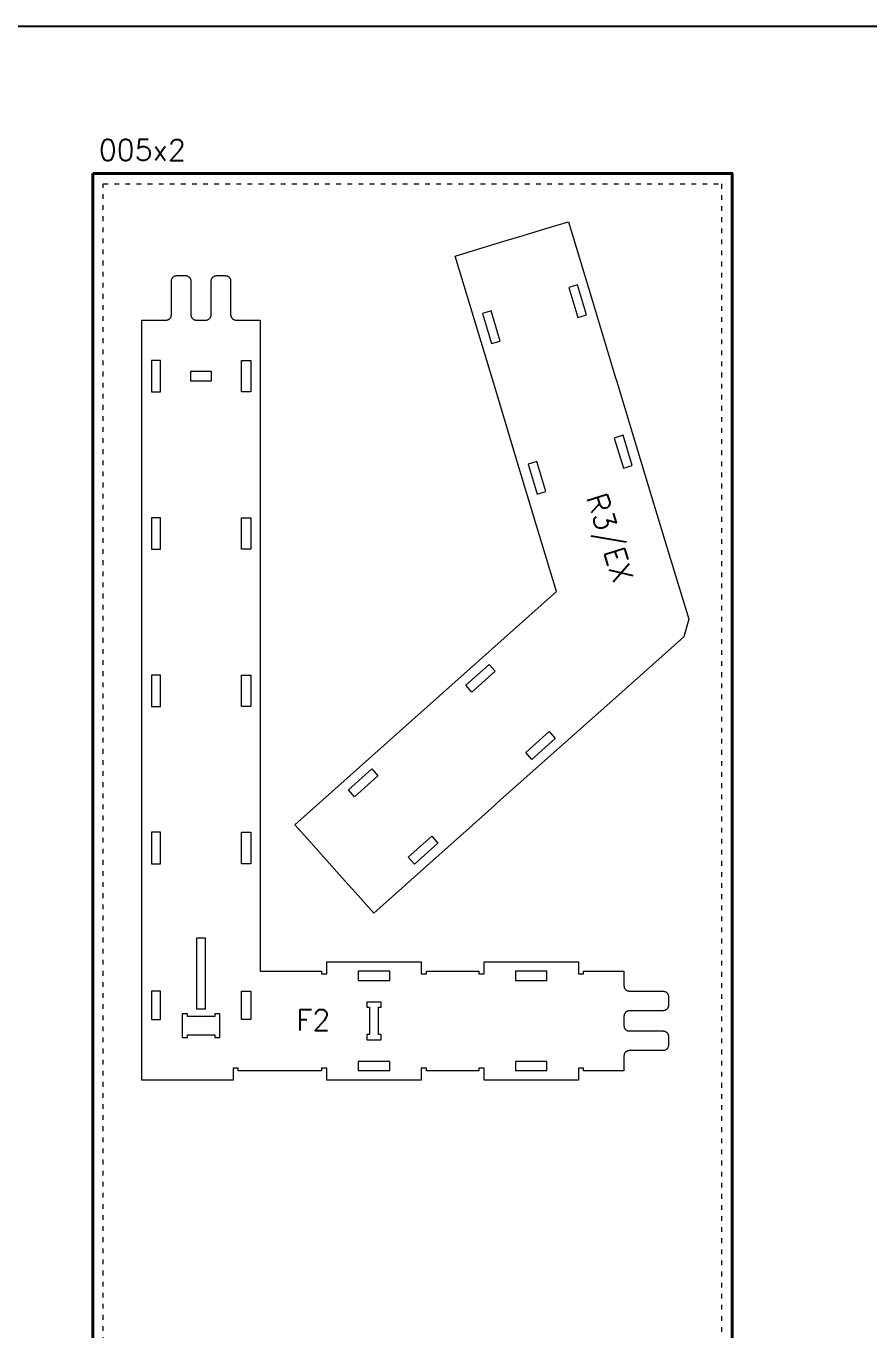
# Model space of a CAD drawing. Header units: millimetres. Extents: x 481 to 28351, y -1147 to 6765.
# Drawn here: x 8284 to 9893, y 4277 to 6765 of the extents above; entities that cross this region are included whole.
import ezdxf

# ---------------------------------------------------------------- set-up
doc = ezdxf.new("R2010")
doc.units = ezdxf.units.MM
doc.linetypes.add('DGN Style 5', pattern=[21.175771, 9.07533, -12.10044])
for name, color, linetype, lineweight in [('0_NOPRINT_TOLERANCE', 7, 'DGN Style 5', 0), ('BOARD_18MM_BIRCH-PLY', 73, 'Continuous', 40), ('CUTOUT_18MM_INSIDE', 151, 'Continuous', 0), ('CUTOUT_18MM_OUTSIDE', 201, 'Continuous', 0)]:
    doc.layers.add(name, color=color, linetype=linetype, lineweight=lineweight)
doc.layers.add('0_SHEET_BIRCHPLY_2440X1220', color=1, linetype='Continuous')
doc.layers.add('1_ANYTOOL_1MMDEEP_INSIDE', color=2, linetype='Continuous')
doc.styles.get("Standard").update_dxf_attribs({"font": 'romans.shx', "bigfont": 'hztxt.shx'})

msp = doc.modelspace()

# ---------------------------------------------------------------- linework, layer by layer
msp.add_lwpolyline([(480.7, 6764.9), (28350.7, 6764.9), (28350.7, 2878.4), (480.7, 2878.4)], close=True)
at = {"layer": '0_NOPRINT_TOLERANCE'}
msp.add_lwpolyline([(8431.7, 6463.6), (9611.7, 6463.6), (9611.7, 4063.6), (8431.7, 4063.6)], close=True, dxfattribs=at)
msp.add_lwpolyline([(8431.7, 6463.6), (9611.7, 6463.6), (9611.7, 4063.6), (8431.7, 4063.6)], close=True, dxfattribs=at)
at = {"layer": 'BOARD_18MM_BIRCH-PLY'}
msp.add_lwpolyline([(8411.7, 6483.6), (9631.7, 6483.6), (9631.7, 4043.6), (8411.7, 4043.6), (8411.7, 6483.6)], dxfattribs=at)
at = {"layer": 'CUTOUT_18MM_INSIDE'}
for points in [[(9354, 6213.8), (9336.6, 6271.2), (9319.9, 6266.1), (9337.3, 6208.7), (9354, 6213.8)], [(9189.4, 6163.9), (9172, 6221.3), (9155.3, 6216.3), (9172.7, 6158.9), (9189.4, 6163.9)], [(8523.5, 6066.7), (8527.1, 6066.7), (8530.2, 6066.7), (8533.8, 6066.7), (8537.4, 6066.7), (8541, 6066.7), (8541, 6078.7), (8541, 6090.7), (8541, 6102.7), (8541, 6114.7), (8541, 6126.7), (8537.4, 6126.7), (8533.8, 6126.7), (8530.2, 6126.7), (8527.1, 6126.7), (8523.5, 6126.7), (8523.5, 6114.7), (8523.5, 6102.7), (8523.5, 6090.7), (8523.5, 6078.7)], [(8713, 6066.7), (8709.4, 6066.7), (8706.3, 6066.7), (8702.7, 6066.7), (8699.1, 6066.7), (8695.5, 6066.7), (8695.5, 6078.7), (8695.5, 6090.7), (8695.5, 6102.7), (8695.5, 6114.7), (8695.5, 6126.7), (8699.1, 6126.7), (8702.7, 6126.7), (8706.3, 6126.7), (8709.4, 6126.7), (8713, 6126.7), (8713, 6114.7), (8713, 6102.7), (8713, 6090.7), (8713, 6078.7)], [(8598.3, 6088), (8606.3, 6088), (8614.3, 6088), (8622.3, 6088), (8630.3, 6088), (8638.3, 6088), (8638.3, 6091.6), (8638.3, 6095.2), (8638.3, 6098.5), (8638.3, 6102.1), (8638.3, 6105.5), (8630.3, 6105.5), (8622.3, 6105.5), (8614.3, 6105.5), (8606.3, 6105.5), (8598.3, 6105.5), (8598.3, 6102.1), (8598.3, 6098.5), (8598.3, 6095.2), (8598.3, 6091.6)], [(9441, 5926.6), (9423.6, 5984), (9406.9, 5978.9), (9424.2, 5921.5), (9441, 5926.6)], [(9276.3, 5876.8), (9258.9, 5934.2), (9242.2, 5929.2), (9259.6, 5871.7), (9276.3, 5876.8)], [(8523.5, 5766.7), (8527.1, 5766.7), (8530.2, 5766.7), (8533.8, 5766.7), (8537.4, 5766.7), (8541, 5766.7), (8541, 5778.7), (8541, 5790.7), (8541, 5802.7), (8541, 5814.7), (8541, 5826.7), (8537.4, 5826.7), (8533.8, 5826.7), (8530.2, 5826.7), (8527.1, 5826.7), (8523.5, 5826.7), (8523.5, 5814.7), (8523.5, 5802.7), (8523.5, 5790.7), (8523.5, 5778.7)], [(8713, 5766.7), (8709.4, 5766.7), (8706.3, 5766.7), (8702.7, 5766.7), (8699.1, 5766.7), (8695.5, 5766.7), (8695.5, 5778.7), (8695.5, 5790.7), (8695.5, 5802.7), (8695.5, 5814.7), (8695.5, 5826.7), (8699.1, 5826.7), (8702.7, 5826.7), (8706.3, 5826.7), (8709.4, 5826.7), (8713, 5826.7), (8713, 5814.7), (8713, 5802.7), (8713, 5790.7), (8713, 5778.7)], [(8523.5, 5526.7), (8523.5, 5514.7), (8523.5, 5502.7), (8523.5, 5490.7), (8523.5, 5478.7), (8523.5, 5466.7), (8527.1, 5466.7), (8530.2, 5466.7), (8533.8, 5466.7), (8537.4, 5466.7), (8541, 5466.7), (8541, 5478.7), (8541, 5490.7), (8541, 5502.7), (8541, 5514.7), (8541, 5526.7), (8537.4, 5526.7), (8533.8, 5526.7), (8530.2, 5526.7), (8527.1, 5526.7)], [(8713, 5526.7), (8713, 5514.7), (8713, 5502.7), (8713, 5490.7), (8713, 5478.7), (8713, 5466.7), (8709.4, 5466.7), (8706.3, 5466.7), (8702.7, 5466.7), (8699.1, 5466.7), (8695.5, 5466.7), (8695.5, 5478.7), (8695.5, 5490.7), (8695.5, 5502.7), (8695.5, 5514.7), (8695.5, 5526.7), (8699.1, 5526.7), (8702.7, 5526.7), (8706.3, 5526.7), (8709.4, 5526.7)], [(9179.8, 5534), (9135, 5494), (9123.4, 5507.1), (9168.1, 5547), (9179.8, 5534)], [(9294.3, 5405.6), (9249.5, 5365.7), (9237.9, 5378.8), (9282.7, 5418.7), (9294.3, 5405.6)], [(8955.8, 5334.4), (8911, 5294.5), (8899.4, 5307.5), (8944.2, 5347.4), (8955.8, 5334.4)], [(8523.5, 5166.7), (8527.1, 5166.7), (8530.2, 5166.7), (8533.8, 5166.7), (8537.4, 5166.7), (8541, 5166.7), (8541, 5178.7), (8541, 5190.7), (8541, 5202.7), (8541, 5214.7), (8541, 5226.7), (8537.4, 5226.7), (8533.8, 5226.7), (8530.2, 5226.7), (8527.1, 5226.7), (8523.5, 5226.7), (8523.5, 5214.7), (8523.5, 5202.7), (8523.5, 5190.7), (8523.5, 5178.7)], [(8713, 5166.7), (8709.4, 5166.7), (8706.3, 5166.7), (8702.7, 5166.7), (8699.1, 5166.7), (8695.5, 5166.7), (8695.5, 5178.7), (8695.5, 5190.7), (8695.5, 5202.7), (8695.5, 5214.7), (8695.5, 5226.7), (8699.1, 5226.7), (8702.7, 5226.7), (8706.3, 5226.7), (8709.4, 5226.7), (8713, 5226.7), (8713, 5214.7), (8713, 5202.7), (8713, 5190.7), (8713, 5178.7)], [(9070.3, 5206), (9025.5, 5166.1), (9013.8, 5179.1), (9058.6, 5219), (9070.3, 5206)], [(8609.5, 4889.7), (8613.1, 4889.7), (8616.7, 4889.7), (8620.1, 4889.7), (8623.4, 4889.7), (8627, 4889.7), (8627, 4916.7), (8627, 4943.7), (8627, 4970.7), (8627, 4997.7), (8627, 5024.7), (8623.4, 5024.7), (8620.1, 5024.7), (8616.7, 5024.7), (8613.1, 5024.7), (8609.5, 5024.7), (8609.5, 4997.7), (8609.5, 4970.7), (8609.5, 4943.7), (8609.5, 4916.7)], [(8918.3, 4944), (8930.3, 4944), (8942.3, 4944), (8954.3, 4944), (8966.3, 4944), (8978.3, 4944), (8978.3, 4947.6), (8978.3, 4950.9), (8978.3, 4954.5), (8978.3, 4957.9), (8978.3, 4961.5), (8966.3, 4961.5), (8954.3, 4961.5), (8942.3, 4961.5), (8930.3, 4961.5), (8918.3, 4961.5), (8918.3, 4957.9), (8918.3, 4954.5), (8918.3, 4950.9), (8918.3, 4947.6)], [(9218.3, 4944), (9230.3, 4944), (9242.3, 4944), (9254.3, 4944), (9266.3, 4944), (9278.3, 4944), (9278.3, 4947.6), (9278.3, 4950.9), (9278.3, 4954.5), (9278.3, 4957.9), (9278.3, 4961.5), (9266.3, 4961.5), (9254.3, 4961.5), (9242.3, 4961.5), (9230.3, 4961.5), (9218.3, 4961.5), (9218.3, 4957.9), (9218.3, 4954.5), (9218.3, 4950.9), (9218.3, 4947.6)], [(8541, 4923.7), (8537.4, 4923.7), (8533.8, 4923.7), (8530.2, 4923.7), (8527.1, 4923.7), (8523.5, 4923.7), (8523.5, 4912.9), (8523.5, 4902.1), (8523.5, 4891.3), (8523.5, 4880.5), (8523.5, 4869.7), (8527.1, 4869.7), (8530.2, 4869.7), (8533.8, 4869.7), (8537.4, 4869.7), (8541, 4869.7), (8541, 4880.5), (8541, 4891.3), (8541, 4902.1), (8541, 4912.9)], [(8695.5, 4923.7), (8699.1, 4923.7), (8702.7, 4923.7), (8706.3, 4923.7), (8709.4, 4923.7), (8713, 4923.7), (8713, 4912.9), (8713, 4902.1), (8713, 4891.3), (8713, 4880.5), (8713, 4869.7), (8709.4, 4869.7), (8706.3, 4869.7), (8702.7, 4869.7), (8699.1, 4869.7), (8695.5, 4869.7), (8695.5, 4880.5), (8695.5, 4891.3), (8695.5, 4902.1), (8695.5, 4912.9)], [(8934.5, 4902.7), (8934.5, 4900.7), (8934.5, 4898.7), (8934.5, 4896.7), (8934.5, 4894.7), (8934.5, 4892.7), (8935.5, 4892.7), (8936.5, 4892.7), (8937.5, 4892.7), (8938.5, 4892.7), (8939.5, 4892.7), (8939.5, 4882.3), (8939.5, 4871.9), (8939.5, 4861.5), (8939.5, 4851.1), (8939.5, 4840.7), (8938.5, 4840.7), (8937.5, 4840.7), (8936.5, 4840.7), (8935.5, 4840.7), (8934.5, 4840.7), (8934.5, 4838.7), (8934.5, 4836.7), (8934.5, 4834.7), (8934.5, 4832.7), (8934.5, 4830.7), (8940.1, 4830.7), (8945.7, 4830.7), (8951.1, 4830.7), (8956.4, 4830.7), (8962, 4830.7), (8962, 4832.7), (8962, 4834.7), (8962, 4836.7), (8962, 4838.7), (8962, 4840.7), (8961, 4840.7), (8960, 4840.7), (8959, 4840.7), (8958, 4840.7), (8957, 4840.7), (8957, 4851.1), (8957, 4861.5), (8957, 4871.9), (8957, 4882.3), (8957, 4892.7), (8958, 4892.7), (8959, 4892.7), (8960, 4892.7), (8961, 4892.7), (8962, 4892.7), (8962, 4894.7), (8962, 4896.7), (8962, 4898.7), (8962, 4900.7), (8962, 4902.7), (8956.4, 4902.7), (8951.1, 4902.7), (8945.7, 4902.7), (8940.1, 4902.7)], [(8654.3, 4880.2), (8652.3, 4880.2), (8650.3, 4880.2), (8648.3, 4880.2), (8646.3, 4880.2), (8644.3, 4880.2), (8644.3, 4879.2), (8644.3, 4878.2), (8644.3, 4877.2), (8644.3, 4876.2), (8644.3, 4875.2), (8633.9, 4875.2), (8623.5, 4875.2), (8613.1, 4875.2), (8602.7, 4875.2), (8592.3, 4875.2), (8592.3, 4876.2), (8592.3, 4877.2), (8592.3, 4878.2), (8592.3, 4879.2), (8592.3, 4880.2), (8590.3, 4880.2), (8588.3, 4880.2), (8586.3, 4880.2), (8584.3, 4880.2), (8582.3, 4880.2), (8582.3, 4871), (8582.3, 4862.3), (8582.3, 4853.1), (8582.3, 4844.4), (8582.3, 4835.2), (8584.3, 4835.2), (8586.3, 4835.2), (8588.3, 4835.2), (8590.3, 4835.2), (8592.3, 4835.2), (8592.3, 4836.2), (8592.3, 4837.2), (8592.3, 4838.2), (8592.3, 4839.2), (8592.3, 4840.2), (8602.7, 4840.2), (8613.1, 4840.2), (8623.5, 4840.2), (8633.9, 4840.2), (8644.3, 4840.2), (8644.3, 4839.2), (8644.3, 4838.2), (8644.3, 4837.2), (8644.3, 4836.2), (8644.3, 4835.2), (8646.3, 4835.2), (8648.3, 4835.2), (8650.3, 4835.2), (8652.3, 4835.2), (8654.3, 4835.2), (8654.3, 4844.4), (8654.3, 4853.1), (8654.3, 4862.3), (8654.3, 4871)], [(8918.3, 4772), (8930.3, 4772), (8942.3, 4772), (8954.3, 4772), (8966.3, 4772), (8978.3, 4772), (8978.3, 4775.3), (8978.3, 4778.9), (8978.3, 4782.5), (8978.3, 4785.9), (8978.3, 4789.5), (8966.3, 4789.5), (8954.3, 4789.5), (8942.3, 4789.5), (8930.3, 4789.5), (8918.3, 4789.5), (8918.3, 4785.9), (8918.3, 4782.5), (8918.3, 4778.9), (8918.3, 4775.3)], [(9218.3, 4772), (9230.3, 4772), (9242.3, 4772), (9254.3, 4772), (9266.3, 4772), (9278.3, 4772), (9278.3, 4775.3), (9278.3, 4778.9), (9278.3, 4782.5), (9278.3, 4785.9), (9278.3, 4789.5), (9266.3, 4789.5), (9254.3, 4789.5), (9242.3, 4789.5), (9230.3, 4789.5), (9218.3, 4789.5), (9218.3, 4785.9), (9218.3, 4782.5), (9218.3, 4778.9), (9218.3, 4775.3)]]:
    msp.add_lwpolyline(points, close=True, dxfattribs=at)
at = {"layer": 'CUTOUT_18MM_OUTSIDE'}
for points in [[(9548.8, 5633.2), (9539.3, 5599.6), (9421, 5494.1), (9302.6, 5388.6), (9184.3, 5283.2), (9178.5, 5278), (9165.5, 5266.4), (9066.1, 5177.8), (8947.8, 5072.4), (8917.8, 5106.2), (8887.7, 5139.9), (8857.6, 5173.6), (8827.6, 5207.4), (8797.5, 5241.1), (8897.3, 5330.1), (8997.2, 5419.1), (9097, 5508.1), (9196.9, 5597.1), (9296.7, 5686.1), (9258, 5814.1), (9219.2, 5942.1), (9180.5, 6070.1), (9141.7, 6198.1), (9103, 6326.1), (9146.2, 6339.2), (9189.5, 6352.3), (9232.8, 6365.4), (9276, 6378.5), (9319.3, 6391.6), (9365.2, 6240), (9403.7, 6112.6), (9408.8, 6095.8), (9408.8, 6095.8), (9411.1, 6088.4), (9457, 5936.7), (9502.9, 5785)], [(8731.3, 4961.7), (8754.7, 4961.7), (8778.1, 4961.7), (8801.5, 4961.7), (8824.9, 4961.7), (8848.3, 4961.7), (8848.3, 4960.7), (8848.3, 4959.7), (8848.3, 4958.7), (8848.3, 4957.7), (8848.3, 4956.7), (8850.3, 4956.7), (8852.3, 4956.7), (8854.3, 4956.7), (8856.3, 4956.7), (8858.3, 4956.7), (8858.3, 4961.3), (8858.3, 4965.9), (8858.3, 4970.5), (8858.3, 4975.1), (8858.3, 4979.7), (8894.3, 4979.7), (8930.3, 4979.7), (8966.3, 4979.7), (9002.3, 4979.7), (9038.3, 4979.7), (9038.3, 4975.1), (9038.3, 4970.5), (9038.3, 4965.9), (9038.3, 4961.3), (9038.3, 4956.7), (9040.3, 4956.7), (9042.3, 4956.7), (9044.3, 4956.7), (9046.3, 4956.7), (9048.3, 4956.7), (9048.3, 4957.7), (9048.3, 4958.7), (9048.3, 4959.7), (9048.3, 4960.7), (9048.3, 4961.7), (9068.3, 4961.7), (9088.3, 4961.7), (9108.3, 4961.7), (9128.3, 4961.7), (9148.3, 4961.7), (9148.3, 4960.7), (9148.3, 4959.7), (9148.3, 4958.7), (9148.3, 4957.7), (9148.3, 4956.7), (9150.3, 4956.7), (9152.3, 4956.7), (9154.3, 4956.7), (9156.3, 4956.7), (9158.3, 4956.7), (9158.3, 4961.3), (9158.3, 4965.9), (9158.3, 4970.5), (9158.3, 4975.1), (9158.3, 4979.7), (9194.3, 4979.7), (9230.3, 4979.7), (9266.3, 4979.7), (9302.3, 4979.7), (9338.3, 4979.7), (9338.3, 4975.1), (9338.3, 4970.5), (9338.3, 4965.9), (9338.3, 4961.3), (9338.3, 4956.7), (9340.3, 4956.7), (9342.3, 4956.7), (9344.3, 4956.7), (9346.3, 4956.7), (9348.3, 4956.7), (9348.3, 4957.7), (9348.3, 4958.7), (9348.3, 4959.7), (9348.3, 4960.7), (9348.3, 4961.7), (9363.7, 4961.7), (9379.1, 4961.7), (9394.5, 4961.7), (9409.9, 4961.7), (9425.3, 4961.7), (9425.3, 4956.1), (9425.3, 4950.4), (9425.3, 4944.8), (9425.3, 4939.1), (9425.3, 4933.5), (9425.4, 4932.7), (9425.6, 4932), (9425.7, 4931.3), (9425.8, 4930.5), (9426, 4929.8), (9426.4, 4929.1), (9426.9, 4928.4), (9427.3, 4927.8), (9427.8, 4927.1), (9428.2, 4926.4), (9428.9, 4926), (9429.6, 4925.5), (9430.2, 4925.1), (9430.9, 4924.6), (9431.6, 4924.2), (9432.3, 4924), (9433.1, 4923.9), (9433.8, 4923.8), (9434.5, 4923.6), (9435.3, 4923.5), (9448.3, 4923.5), (9461.3, 4923.5), (9474.3, 4923.5), (9487.3, 4923.5), (9500.3, 4923.5), (9501, 4923.3), (9501.7, 4923.2), (9502.5, 4923.1), (9503.2, 4922.9), (9504, 4922.8), (9504.6, 4922.3), (9505.3, 4921.9), (9506, 4921.4), (9506.7, 4921), (9507.3, 4920.6), (9507.8, 4919.9), (9508.2, 4919.2), (9508.7, 4918.5), (9509.1, 4917.8), (9509.6, 4917.2), (9509.7, 4916.4), (9509.9, 4915.7), (9510, 4915), (9510.1, 4914.2), (9510.3, 4913.5), (9510.3, 4910), (9510.3, 4906.5), (9510.3, 4903), (9510.3, 4899.5), (9510.3, 4896), (9510.1, 4895.2), (9510, 4894.5), (9509.9, 4893.8), (9509.7, 4893), (9509.6, 4892.3), (9509.1, 4891.6), (9508.7, 4890.9), (9508.2, 4890.3), (9507.8, 4889.6), (9507.3, 4888.9), (9506.7, 4888.5), (9506, 4888), (9505.3, 4887.6), (9504.6, 4887.1), (9504, 4886.7), (9503.2, 4886.5), (9502.5, 4886.4), (9501.7, 4886.3), (9501, 4886.1), (9500.3, 4886), (9487.3, 4886), (9474.3, 4886), (9461.3, 4886), (9448.3, 4886), (9435.3, 4886), (9434.5, 4885.8), (9433.8, 4885.7), (9433.1, 4885.6), (9432.3, 4885.4), (9431.6, 4885.3), (9430.9, 4884.8), (9430.2, 4884.4), (9429.6, 4883.9), (9428.9, 4883.5), (9428.2, 4883.1), (9427.8, 4882.4), (9427.3, 4881.7), (9426.9, 4881), (9426.4, 4880.3), (9426, 4879.7), (9425.8, 4878.9), (9425.7, 4878.2), (9425.6, 4877.5), (9425.4, 4876.7), (9425.3, 4876), (9425.3, 4872.3), (9425.3, 4868.6), (9425.3, 4864.9), (9425.3, 4861.2), (9425.3, 4857.5), (9425.4, 4856.7), (9425.6, 4856), (9425.7, 4855.3), (9425.8, 4854.5), (9426, 4853.8), (9426.4, 4853.1), (9426.9, 4852.4), (9427.3, 4851.8), (9427.8, 4851.1), (9428.2, 4850.4), (9428.9, 4850), (9429.6, 4849.5), (9430.2, 4849.1), (9430.9, 4848.6), (9431.6, 4848.2), (9432.3, 4848), (9433.1, 4847.9), (9433.8, 4847.8), (9434.5, 4847.6), (9435.3, 4847.5), (9448.3, 4847.5), (9461.3, 4847.5), (9474.3, 4847.5), (9487.3, 4847.5), (9500.3, 4847.5), (9501, 4847.3), (9501.7, 4847.2), (9502.5, 4847.1), (9503.2, 4846.9), (9504, 4846.8), (9504.6, 4846.3), (9505.3, 4845.9), (9506, 4845.4), (9506.7, 4845), (9507.3, 4844.6), (9507.8, 4843.9), (9508.2, 4843.2), (9508.7, 4842.5), (9509.1, 4841.8), (9509.6, 4841.2), (9509.7, 4840.4), (9509.8, 4839.7), (9510, 4839), (9510.1, 4838.2), (9510.3, 4837.5), (9510.3, 4834), (9510.3, 4830.5), (9510.3, 4827), (9510.3, 4823.5), (9510.3, 4820), (9510.1, 4819.2), (9510, 4818.5), (9509.9, 4817.8), (9509.7, 4817), (9509.6, 4816.3), (9509.1, 4815.6), (9508.7, 4814.9), (9508.2, 4814.3), (9507.8, 4813.6), (9507.3, 4812.9), (9506.7, 4812.5), (9506, 4812), (9505.3, 4811.6), (9504.6, 4811.1), (9504, 4810.7), (9503.2, 4810.5), (9502.5, 4810.4), (9501.7, 4810.3), (9501, 4810.1), (9500.3, 4810), (9487.3, 4810), (9474.3, 4810), (9461.3, 4810), (9448.3, 4810), (9435.3, 4810), (9434.5, 4809.8), (9433.8, 4809.7), (9433.1, 4809.6), (9432.3, 4809.4), (9431.6, 4809.3), (9430.9, 4808.8), (9430.2, 4808.4), (9429.6, 4807.9), (9428.9, 4807.5), (9428.2, 4807.1), (9427.8, 4806.4), (9427.3, 4805.7), (9426.9, 4805), (9426.4, 4804.3), (9426, 4803.7), (9425.8, 4802.9), (9425.7, 4802.2), (9425.6, 4801.5), (9425.4, 4800.7), (9425.3, 4800), (9425.3, 4794.3), (9425.3, 4788.7), (9425.3, 4783), (9425.3, 4777.4), (9425.3, 4771.7), (9409.9, 4771.7), (9394.5, 4771.7), (9379.1, 4771.7), (9363.7, 4771.7), (9348.3, 4771.7), (9348.3, 4772.7), (9348.3, 4773.7), (9348.3, 4774.7), (9348.3, 4775.7), (9348.3, 4776.7), (9346.3, 4776.7), (9344.3, 4776.7), (9342.3, 4776.7), (9340.3, 4776.7), (9338.3, 4776.7), (9338.3, 4772.1), (9338.3, 4767.5), (9338.3, 4762.9), (9338.3, 4758.3), (9338.3, 4753.7), (9302.3, 4753.7), (9266.3, 4753.7), (9230.3, 4753.7), (9194.3, 4753.7), (9158.3, 4753.7), (9158.3, 4758.3), (9158.3, 4762.9), (9158.3, 4767.5), (9158.3, 4772.1), (9158.3, 4776.7), (9156.3, 4776.7), (9154.3, 4776.7), (9152.3, 4776.7), (9150.3, 4776.7), (9148.3, 4776.7), (9148.3, 4775.7), (9148.3, 4774.7), (9148.3, 4773.7), (9148.3, 4772.7), (9148.3, 4771.7), (9128.3, 4771.7), (9108.3, 4771.7), (9088.3, 4771.7), (9068.3, 4771.7), (9048.3, 4771.7), (9048.3, 4772.7), (9048.3, 4773.7), (9048.3, 4774.7), (9048.3, 4775.7), (9048.3, 4776.7), (9046.3, 4776.7), (9044.3, 4776.7), (9042.3, 4776.7), (9040.3, 4776.7), (9038.3, 4776.7), (9038.3, 4772.1), (9038.3, 4767.5), (9038.3, 4762.9), (9038.3, 4758.3), (9038.3, 4753.7), (9002.3, 4753.7), (8966.3, 4753.7), (8930.3, 4753.7), (8894.3, 4753.7), (8858.3, 4753.7), (8858.3, 4758.3), (8858.3, 4762.9), (8858.3, 4767.5), (8858.3, 4772.1), (8858.3, 4776.7), (8856.3, 4776.7), (8854.3, 4776.7), (8852.3, 4776.7), (8850.3, 4776.7), (8848.3, 4776.7), (8848.3, 4775.7), (8848.3, 4774.7), (8848.3, 4773.7), (8848.3, 4772.7), (8848.3, 4771.7), (8816.5, 4771.7), (8784.7, 4771.7), (8752.9, 4771.7), (8721.1, 4771.7), (8689.3, 4771.7), (8689.3, 4772.7), (8689.3, 4773.7), (8689.3, 4774.7), (8689.3, 4775.7), (8689.3, 4776.7), (8687.3, 4776.7), (8685.3, 4776.7), (8683.3, 4776.7), (8681.3, 4776.7), (8679.3, 4776.7), (8679.3, 4772.1), (8679.3, 4767.5), (8679.3, 4762.9), (8679.3, 4758.3), (8679.3, 4753.7), (8644.5, 4753.7), (8609.7, 4753.7), (8574.9, 4753.7), (8540.1, 4753.7), (8505.3, 4753.7), (8505.3, 5043.7), (8505.3, 5333.7), (8505.3, 5623.7), (8505.3, 5913.7), (8505.3, 6203.7), (8514.5, 6203.7), (8523.8, 6203.7), (8533, 6203.7), (8542.3, 6203.7), (8551.5, 6203.7), (8552.3, 6203.9), (8553, 6204), (8553.8, 6204.2), (8554.5, 6204.3), (8555.3, 6204.5), (8556, 6204.9), (8556.7, 6205.4), (8557.4, 6205.8), (8558, 6206.3), (8558.7, 6206.7), (8559.2, 6207.4), (8559.6, 6208.1), (8560.1, 6208.8), (8560.6, 6209.5), (8561, 6210.2), (8561.2, 6210.9), (8561.3, 6211.7), (8561.4, 6212.4), (8561.6, 6213.2), (8561.7, 6213.9), (8561.7, 6226.9), (8561.7, 6239.9), (8561.7, 6252.9), (8561.7, 6265.9), (8561.7, 6278.9), (8561.9, 6279.6), (8562, 6280.4), (8562.1, 6281.1), (8562.3, 6281.8), (8562.4, 6282.5), (8562.9, 6283.2), (8563.3, 6283.9), (8563.7, 6284.5), (8564.2, 6285.2), (8564.6, 6285.9), (8565.3, 6286.3), (8565.9, 6286.7), (8566.6, 6287.2), (8567.3, 6287.6), (8567.9, 6288.1), (8568.6, 6288.2), (8569.4, 6288.3), (8570.1, 6288.5), (8570.8, 6288.6), (8571.5, 6288.7), (8575, 6288.7), (8578.5, 6288.7), (8582, 6288.7), (8585.5, 6288.7), (8589, 6288.7), (8589.7, 6288.6), (8590.5, 6288.5), (8591.2, 6288.3), (8591.9, 6288.2), (8592.6, 6288.1), (8593.3, 6287.6), (8594, 6287.2), (8594.6, 6286.7), (8595.3, 6286.3), (8596, 6285.9), (8596.4, 6285.2), (8596.8, 6284.5), (8597.3, 6283.9), (8597.7, 6283.2), (8598.1, 6282.5), (8598.3, 6281.8), (8598.4, 6281.1), (8598.5, 6280.4), (8598.7, 6279.7), (8598.8, 6278.9), (8598.8, 6265.9), (8598.8, 6252.9), (8598.8, 6239.9), (8598.8, 6226.9), (8598.8, 6213.9), (8599, 6213.2), (8599.1, 6212.4), (8599.2, 6211.7), (8599.4, 6210.9), (8599.5, 6210.2), (8600, 6209.5), (8600.4, 6208.8), (8600.9, 6208.1), (8601.4, 6207.4), (8601.8, 6206.7), (8602.5, 6206.3), (8603.2, 6205.8), (8603.9, 6205.4), (8604.6, 6204.9), (8605.3, 6204.5), (8606, 6204.3), (8606.8, 6204.2), (8607.5, 6204), (8608.3, 6203.9), (8609, 6203.7), (8612.7, 6203.7), (8616.4, 6203.7), (8620.1, 6203.7), (8623.8, 6203.7), (8627.5, 6203.7), (8628.3, 6203.9), (8629, 6204), (8629.8, 6204.2), (8630.5, 6204.3), (8631.3, 6204.5), (8632, 6204.9), (8632.7, 6205.4), (8633.4, 6205.8), (8634, 6206.3), (8634.7, 6206.7), (8635.2, 6207.4), (8635.6, 6208.1), (8636.1, 6208.8), (8636.6, 6209.5), (8637, 6210.2), (8637.2, 6210.9), (8637.3, 6211.7), (8637.4, 6212.4), (8637.6, 6213.2), (8637.7, 6213.9), (8637.7, 6226.9), (8637.7, 6239.9), (8637.7, 6252.9), (8637.7, 6265.9), (8637.7, 6278.9), (8637.9, 6279.6), (8638, 6280.4), (8638.1, 6281.1), (8638.3, 6281.8), (8638.4, 6282.6), (8638.9, 6283.2), (8639.3, 6283.9), (8639.7, 6284.5), (8640.2, 6285.2), (8640.6, 6285.9), (8641.3, 6286.3), (8641.9, 6286.7), (8642.6, 6287.2), (8643.3, 6287.6), (8643.9, 6288), (8644.6, 6288.2), (8645.4, 6288.3), (8646.1, 6288.5), (8646.8, 6288.6), (8647.5, 6288.7), (8651, 6288.7), (8654.5, 6288.7), (8658, 6288.7), (8661.5, 6288.7), (8665, 6288.7), (8665.7, 6288.6), (8666.5, 6288.5), (8667.2, 6288.3), (8667.9, 6288.2), (8668.6, 6288), (8669.3, 6287.6), (8670, 6287.2), (8670.6, 6286.7), (8671.3, 6286.3), (8671.9, 6285.9), (8672.4, 6285.2), (8672.8, 6284.5), (8673.3, 6283.9), (8673.7, 6283.2), (8674.1, 6282.5), (8674.3, 6281.8), (8674.4, 6281.1), (8674.5, 6280.4), (8674.7, 6279.6), (8674.8, 6278.9), (8674.8, 6265.9), (8674.8, 6252.9), (8674.8, 6239.9), (8674.8, 6226.9), (8674.8, 6213.9), (8675, 6213.2), (8675.1, 6212.4), (8675.3, 6211.7), (8675.4, 6210.9), (8675.5, 6210.2), (8676, 6209.5), (8676.4, 6208.8), (8676.9, 6208.1), (8677.4, 6207.4), (8677.8, 6206.7), (8678.5, 6206.3), (8679.2, 6205.8), (8679.9, 6205.4), (8680.6, 6204.9), (8681.3, 6204.5), (8682, 6204.3), (8682.8, 6204.2), (8683.5, 6204), (8684.3, 6203.9), (8685, 6203.7), (8694.3, 6203.7), (8703.5, 6203.7), (8712.8, 6203.7), (8722, 6203.7), (8731.3, 6203.7), (8731.3, 5955.3), (8731.3, 5706.9), (8731.3, 5458.5), (8731.3, 5210.1)]]:
    msp.add_lwpolyline(points, close=True, dxfattribs=at)

# ---------------------------------------------------------------- texts
at = {"layer": '0_SHEET_BIRCHPLY_2440X1220'}
msp.add_text('005x2', height=40, dxfattribs=at).set_placement((8423.1, 6508.2))
at = {"layer": '1_ANYTOOL_1MMDEEP_INSIDE', "insert": (9391.4, 5877.7), "char_height": 40, "width": 408.414, "attachment_point": 1, "rotation": 287.5742}
msp.add_mtext('R3/EX', dxfattribs=at)
at = {"layer": '1_ANYTOOL_1MMDEEP_INSIDE', "insert": (8799.9, 4888.4), "char_height": 40, "width": 408.414, "attachment_point": 1}
msp.add_mtext('F2', dxfattribs=at)

doc.saveas('drawing.dxf')
